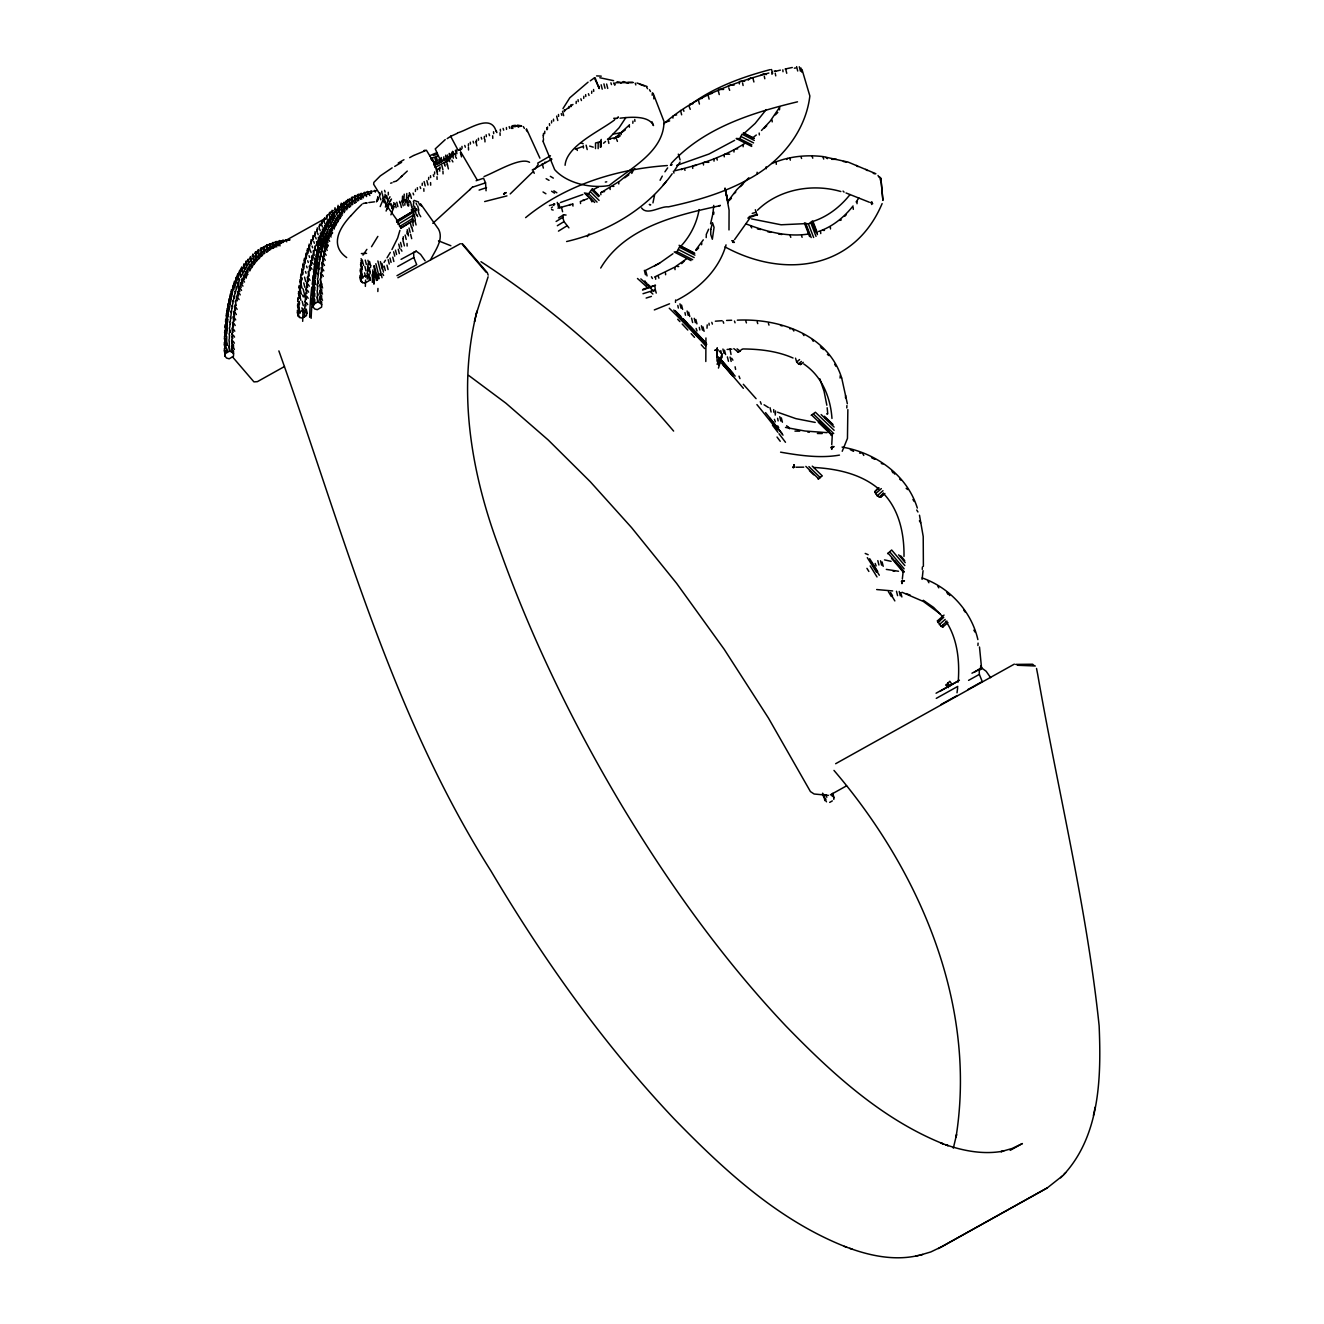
<?xml version="1.0" encoding="UTF-8"?>
<svg xmlns="http://www.w3.org/2000/svg" width="1324" height="1324" viewBox="0 0 1324 1324"><rect width="100%" height="100%" fill="white"/><g stroke="black" fill="none" stroke-linecap="round" stroke-linejoin="round"><path stroke-width="1.5" d="M224.948 347.567L224.948 344.505M226.619 345.68L226.735 336.61M233.471 347.699L233.487 344.67M313.027 300.813L313.126 292.372M314.748 296.559L314.748 293.498M321.616 298.579L321.616 295.55M705.94 337.968L705.808 361.502M229.284 341.923L229.35 351.208L231.965 351.969L233.554 353.872L233.504 356.222L229.184 358.804L226.57 358.059L224.981 356.139L224.964 350.661M317.412 292.803L317.479 302.087L320.094 302.848L321.682 304.752L321.633 307.102L317.313 309.684L314.698 308.939L313.109 307.019L313.093 301.541M595.486 148.602L595.535 142.992L600.368 141.685L601.245 139.434M598.15 148.636L598.183 143.042M600.335 147.295L600.368 141.685M601.179 146.914L601.228 141.304M313.027 297.768L313.192 289.393M717.211 347.947L717.095 357.43L717.26 354.137M717.012 361.204L717.178 349.635M224.981 356.139L225.03 353.789L229.35 351.208M313.109 307.019L313.159 304.669L317.479 302.087M224.931 343.876L225.063 338.514M229.317 338.911L229.4 335.932M232.014 336.743L231.965 351.969M314.798 290.469L314.864 287.49M317.446 289.791L317.76 280.986M321.649 292.554L321.732 289.608M718.436 368.089L721.861 357.017L721.944 353.971L719.064 350.877M832.382 433.494L831.753 444.583M225.163 335.568L225.295 332.672M313.292 286.447L313.424 283.551M321.831 286.696L321.964 283.816M226.834 333.665L227.347 325.092M229.499 333.003L229.631 330.106M232.114 333.813L235.308 304.388M314.98 284.544L315.112 281.648M831.571 447.744L831.538 448.753L832.664 446.502M794.251 466.081L794.301 465.055L793.059 467.604M871.655 204.508L871.887 201.86L871.722 203.118M225.245 335.088L226.156 321.5M224.683 330.487L225.775 334.873M224.286 342.436L225.378 346.822M224.418 336.379L225.51 340.764M224.948 326.912L225.063 324.761M225.593 319.216L226.685 323.586M224.286 348.675L225.378 353.061M226.238 313.838L227.347 318.223M227.016 308.641L228.125 313.027M227.811 305.778L227.927 303.626M228.837 300.945L228.969 298.794M230.128 294.143L231.237 298.529M231.286 291.826L231.419 289.675M232.825 285.405L233.934 289.791M234.249 283.468L234.365 281.317M235.904 279.579L236.036 277.428M233.024 287.805L237.823 273.737M237.79 276.071L239.727 270.228M239.611 272.529L241.746 266.918M243.897 263.824L243.782 265.975L248.068 260.282M246.032 263.062L246.165 260.911M297.337 310.346L298.446 314.731M297.602 303.875L298.694 308.26M297.867 299.721L297.983 297.569M298.512 291.429L299.605 295.815M299.042 287.622L299.158 285.471M299.952 279.662L301.061 284.048M300.747 276.186L300.879 274.035M301.806 270.741L301.938 268.59M302.997 265.479L303.13 263.327M304.321 260.381L304.437 258.23M305.761 255.482L305.894 253.314M307.35 250.749L307.466 248.598M309.055 246.214L309.187 244.063M310.892 241.878L311.024 239.727M312.861 237.708L312.977 235.556M314.947 233.752L315.079 231.601M312.547 287.258L313.639 291.644M312.812 281.367L313.904 285.752M313.192 275.64L314.301 280.026M312.282 295.484L312.414 293.332M313.589 272.248L313.722 270.096M312.414 299.555L313.507 303.941M314.367 264.717L315.476 269.103M315.029 261.672L315.145 259.521M317.164 229.979L317.297 227.827M316.055 254.506L317.164 258.892M317.098 249.673L318.19 254.059M318.141 247.174L318.257 245.023M319.514 226.404L319.647 224.252M319.432 242.722L319.547 240.554M320.838 238.436L320.971 236.284M321.98 223.028L322.113 220.86M322.377 234.365L322.51 232.213M324.032 230.459L324.165 228.307M324.579 219.834L324.694 217.682M325.82 226.768L325.952 224.617M327.293 216.855L327.409 214.703M327.74 223.26L327.856 221.108M329.759 219.966L329.891 217.815M330.123 214.074L330.239 211.923M324.214 230.674L332.026 214.703M334.178 213.942L334.293 211.79M336.544 211.244L336.677 209.093M339.043 208.745L339.176 206.594M360.26 268.954L361.369 273.34M360.658 262.649L361.75 267.034M360.012 275.425L361.121 279.811M369.859 280.307L369.975 278.156M370.108 273.836L370.24 271.685M370.505 267.531L370.621 265.379M377.621 198.815L377.754 196.664M379.839 195.042L379.971 192.89M375.304 276.104L376.413 280.489M376.347 275.922L377.456 280.291M382.388 267.729L383.497 272.115M387.584 201.562L387.717 199.411M388.18 259.67L389.273 264.055M393.096 207.024L393.228 204.872M393.658 251.775L394.751 256.161M400.278 202.522L401.42 207.487M398.739 244.079L399.831 248.465M404.813 205.22L404.929 203.069M403.175 238.833L403.307 236.682M408.355 197.806L408.471 195.654M407.229 229.664L408.322 234.05M408.653 205.981L408.768 203.83M410.374 223.144L411.483 227.529M411.516 205.634L412.625 210.02M412.459 217.368L413.568 221.753M413.005 210.632L413.121 208.48M413.452 212.386L414.561 216.772M415.388 191.45L415.521 189.299M422.174 185.343L422.29 183.192M428.595 179.518L428.711 177.366M434.404 164.11L434.537 161.958M434.537 174.073L434.669 171.905M439.386 161.296L439.502 159.145M439.882 169.091L440.015 166.94M443.739 158.946L443.871 156.795M444.5 164.689L444.632 162.538M447.28 157.175L447.413 155.024M448.058 161.098L448.191 158.946M449.945 156.083L450.077 153.932M450.541 158.334L450.657 156.182M451.401 155.868L451.534 153.716M451.633 156.596L451.765 154.445M460.04 150.158L460.156 148.007M468.365 145.954L468.497 143.803M476.474 142.065L476.59 139.914M484.253 138.573L484.385 136.422M543.37 135.544L543.502 133.376M551.545 122.95L551.661 120.798M556.659 116.115L557.752 120.501M562.568 111.282L563.676 115.668M576.139 103.487L576.254 101.336M583.718 98.406L583.851 96.255M591.663 93.309L591.778 91.157M599.209 88.576L599.342 86.424M632.822 123.264L632.955 121.113M706.188 237.592L706.304 235.424M706.999 328.22L707.215 324.893M713.719 214.24L713.851 212.088M775.252 415.091L775.384 412.939M857.009 203.714L857.125 201.546M823.942 794.516L825.051 798.902M833.789 799.415L833.905 797.263M923.391 566.324L923.209 536.501L919.485 515.202M980.472 669.795L980.604 667.644M224.286 338.117L225.378 342.502M224.534 332.225L225.643 336.61M224.931 326.498L226.04 330.884M224.153 344.174L225.245 348.56M225.461 320.938L226.553 325.323M226.106 315.575L227.215 319.961M224.153 350.413L225.245 354.799M226.735 312.795L226.884 310.379M227.645 307.78L227.794 305.364M228.688 302.948L228.837 300.531M229.846 298.297L229.995 295.881M231.137 293.845L231.286 291.412M232.561 289.559L232.693 287.142M234.1 285.488L234.232 283.055M235.755 281.582L235.904 279.165M237.542 277.891L237.691 275.475M241.481 271.089L241.613 268.656M297.47 305.612L298.562 309.998M297.701 301.723L297.85 299.307M297.205 312.083L298.314 316.469M298.38 293.167L299.472 297.552M299.025 287.192L300.134 291.578M299.82 281.4L300.929 285.785M300.598 278.189L300.747 275.773M301.657 272.744L301.806 270.328M302.848 267.481L302.981 265.048M304.156 262.384L304.305 259.967M305.612 257.485L305.761 255.052M307.185 252.752L307.333 250.335M308.906 248.217L309.055 245.801M307.317 313.507L306.208 309.121M312.679 283.104L313.771 287.49M313.06 277.378L314.169 281.764M312.282 295.053L313.374 299.439M312.414 288.996L313.507 293.382M313.589 271.834L314.682 276.203M314.086 268.871L314.235 266.455M312.282 301.293L313.374 305.678M314.88 263.675L315.013 261.258M315.923 256.244L317.032 260.629M316.817 253.827L316.966 251.411M317.975 249.177L318.124 246.761M319.415 242.292L319.266 244.725L318.058 242.838M320.689 240.438L320.838 238.022M322.228 236.367L322.377 233.934M325.671 228.771L325.82 226.354M360.128 270.692L361.237 275.078M360.525 264.386L361.618 268.772M359.88 277.163L360.989 281.549M370.24 272.099L369.148 267.729M370.637 265.793L369.528 261.424M369.992 278.57L368.883 274.2M377.621 198.401L377.472 200.834L377.456 198.997M385.632 203.78L384.523 199.411M387.717 199.825L386.625 195.439M403.026 240.836L403.175 238.419M408.189 199.808L408.338 197.392M406.948 233.818L407.097 231.402M412.327 219.105L413.287 225.891M413.171 216.557L413.32 214.124M461.513 156.877L460.404 152.492M543.221 137.547L543.37 135.114M543.337 141.056L543.485 138.639M544.661 133.641L544.809 131.208M547.358 129.438L547.507 127.021M559.953 207.934L558.844 203.548M652.186 95.278L652.318 92.862M653.824 98.853L653.973 96.437M647.055 275.938L645.947 271.552M675.488 302.385L675.637 299.969M682.638 309.402L681.529 305.017M689.787 316.552L688.679 312.183M696.954 323.867L695.845 319.481M704.103 331.331L703.011 326.945M725.602 354.567L724.493 350.181M775.384 413.369L775.533 410.937M801.996 72.324L800.888 67.938M782.418 422.24L781.326 417.854M840.095 378.068L840.244 375.652M845.473 397.812L845.622 395.38M846.781 407.957L846.913 405.525M823.809 796.254L824.902 800.639M833.921 797.677L832.813 793.291M880.692 181.007L879.583 176.622M883.207 566.341L882.098 561.955M901.876 596.975L900.767 592.606M922.265 569.403L922.398 566.986M958.195 682.042C959.801 661.239 957.649 639.029 945.932 621.171M977.923 645.516L978.072 643.1M980.604 668.057L980.753 665.641M402.198 202.191L402.562 196.118M403.787 201.165L404.234 194.131M406.352 200.52L406.816 193.486M409.182 196.167L409.414 192.642M713.752 205.402L712.908 213.727M225.394 332.241L225.593 329.444M229.797 327.243L229.995 324.43M313.589 280.705L314.285 272.38M315.278 278.785L315.476 275.971M317.925 278.123L319.233 264.486M553.862 205.485L553.995 203.764M569.006 108.088L569.138 106.35M621.171 134.535L621.304 132.797L625.391 129.818M631.763 173.411L633.352 170.184M701.621 244.758L701.753 243.037M779.488 109.809L779.621 108.072M732.9 242.441L733.248 240.571M901.942 581.997L901.843 583.09L903.018 580.607M313.953 277.56L314.5 272.165M227.579 322.311L227.827 319.58M230.227 321.666L231.849 308.442M315.708 273.191L315.956 270.46M923.043 570.694L922.1 579.366M728.994 229.946L729.077 210.102L725.238 189.051M903.167 571.521L902.339 578.886M793.904 464.856L793.589 467.786L794.152 464.989M717.178 348.212L716.35 350.645M226.437 318.803L227.496 310.991M314.566 269.682L314.897 267.034M228.125 316.883L228.456 314.235M316.254 267.762L318.19 254.953M831.77 449.399L832.151 446.32L831.687 448.819M957.02 692.8L957.666 687.636M226.685 318.637L227.033 316.039M486.073 190.772L485.544 182.844L483.541 178.244L476.143 180.726M228.804 311.637L231.038 299.241M315.244 264.436L318.571 247.423M319.597 261.887L320.838 254.34M747.795 218.112L757.477 214.703M901.975 583.652L902.538 580.392L901.992 583.156M652.947 202.886L654.569 195.075M399.931 230.343L397.647 238.039L391.954 249.541M227.91 308.475L228.357 306.01M232.263 305.927L232.71 303.461M1063.652 1174.769C1100.261 1135.264 1101.27 1076.511 1099.135 1025.786C1086.805 907.486 1058.042 791.504 1037.702 674.462L1036.526 668.471M713.007 213.23L710.558 223.822M316.403 259.405L316.866 256.988M699.105 209.589C696.772 223.442 690.118 236.417 680.503 246.612M475.101 319.067L474.522 321.467L477.004 311.123C456.912 389.852 471.079 473.049 499.165 547.971C531.238 638.052 573.309 724.427 622.346 806.448C669.547 884.763 723.136 959.619 786.026 1026.15C831.638 1073.052 881.585 1119.045 943.102 1143.82L940.586 1142.91L948.166 1145.657L945.634 1144.747C964.153 1151.119 984.278 1154.826 1003.758 1151.019L1000.961 1151.665L1012.132 1148.471L1022.393 1143.555L1010.162 1150.357M1093.425 1115.47L1095.196 1107.129M228.837 303.577L229.333 301.193M233.19 301.028L234.811 294.011M235.788 301.971C240.372 277.709 253.215 250.898 278.719 243.401M318.67 252.52L325.125 230.657L334.558 213.412M321.318 251.908L322.94 244.89M324.43 250.484L320.739 276.17L320.094 302.848M377.704 275.243L377.472 276.302L377.787 275.26M229.251 303.726L229.78 301.392M488.093 276.799L476.425 313.54M229.88 298.843L232.329 289.923M231.584 296.907L233.223 288.036M324.959 248.151C329.378 229.565 338.034 210.384 354.733 199.808M945.899 685.451L949.804 681.281L952.105 684.475M230.343 299.092L230.939 296.857M327.061 248.051L327.657 245.817M953.33 1148.156L956.573 1134.569L956.027 1137.2C977.195 1004.006 919.518 870.315 833.971 770.419M319.183 245.172L321.153 238.684M235.407 291.76L239.644 279.215M323.536 242.64L328.584 228.158L335.088 215.944M751.701 146.418L736.21 138.49L739.669 138.672L742.069 134.204L754.299 140.394M726.032 244.857C719.114 269.633 699.287 288.698 676.912 300.167M717.128 364.398L718.833 358.87L721.861 357.017M718.518 365.043L721.944 353.971M568.923 227.86L563.991 221.605L562.766 217.351L563.561 214.836L566.06 215.034M691.012 260.596L674.23 252.007L677.027 251.659L679.328 247.141L694.951 255.151M234.05 287.97L239.512 274.101L246.43 262.533M884.895 493.488L880.543 497.294L877.2 495.772L874.734 491.75L878.044 488.093M880.543 497.294L883.836 493.637M562.981 108.585L569.817 97.777L588.071 82.154M592.788 201.347L584.381 192.956L588.65 193.701L591.596 189.63L598.597 196.631M323.404 232.61L322.924 236.549M331.083 235.341L331.844 233.388M842.213 451.285L847.459 438.393L847.856 409.629M240.455 277.279L248.002 263.509L258.677 251.709M706.222 234.563L708.638 229.201M625.888 117.522L619.086 127.816L607.683 139.583M246.214 276.898L247.108 275.127M334.343 227.778L335.237 226.007M882.115 203.598C853.997 270.179 783.593 278.801 724.989 246.893M870.497 202.622L872.036 203.085M660.08 180.263L662.298 176.092M600.715 268.027C624.382 227.893 675.025 215.448 718.452 206.031M336.164 224.286L337.107 222.597M430.499 259.934C434.884 250.848 444.086 239.478 438.509 229.135L420.585 203.863M734.555 239.661L750.261 217.583M377.853 236.4L371.531 246.711M779.902 106.896L770.088 121.311L761.482 130.464M390.299 252.404L387.022 257.799M538.223 164.341L534.913 169.273M587.409 236.582L589.081 233.934M680.056 162.074L674.363 170.697M241.564 269.186L242.573 267.58M249.955 270.096L250.964 268.507M338.083 220.976L339.093 219.387M384.043 262.433L385.466 260.232M642.537 290.088L655.512 285.223L643.183 289.128M703.292 239.843L695.795 249.922M766.232 109.594L755.11 123.463L743.674 133.84M856.115 201.943L858.862 197.988M727.737 201.529L736.674 189.795L748.854 177.747M664.929 171.806L667.66 167.867M331.745 216.904L333.913 213.925M251.99 266.968L253.05 265.479M336.13 214.405L346.805 202.589M340.119 217.848L341.178 216.358M672.178 173.742C647.32 208.911 608.146 231.865 566.606 241.531M247.538 261.076L251.014 256.988M254.142 264.022L255.267 262.632M335.667 211.956L336.793 210.549M809.593 236.533L804.396 223.044L808.434 224.004L812.257 221.125L817.454 234.613M850.025 194.578C840.376 206.71 827.666 216.722 812.771 221.472M663.059 185.244L666.386 181.256M853.053 205.965C844.1 217.268 832.432 226.801 818.629 231.468M887.61 553.697L891.648 550.006L904.838 565.547M335.038 212.519L343.727 203.995M350.926 215.63C339.904 227.447 329.097 245.106 346.689 257.568M532.745 171.971L510.187 193.949M350.959 215.68L356.586 209.556A172.898 65.439 -25.6 0 1 361.485 204.757L361.882 204.293M737.418 351.77L738.494 352.167L741.97 349.255M337.951 209.175L339.143 207.868M256.409 261.291L257.584 259.984M671.169 163.481C703.772 127.948 751.916 112.739 797.511 101.816M550.139 160.353L551.578 158.847M624.763 177.813L628.85 174.834M748.209 80.152L750.691 77.719M775.318 114.874L777.8 112.441M764.229 128.246L766.712 125.813M740.381 186.601L742.88 184.152M734.323 193.552L735.763 192.046M728.961 200.735L731.444 198.286M681.678 263.625L684.16 261.176M696.159 250.368L698.658 247.919M844.762 216.259L846.202 214.769M919.932 1255.152L930.789 1251.958L942.026 1246.563L1047.284 1187.893L1062.659 1175.745M618.192 117.157L617.265 118.084L618.258 117.174M1060.623 1177.797L1065.671 1172.716M629.463 124.919L614.104 138.871M432.832 223.342L470.136 189.349M811.165 415.339L815.418 412.244L834.137 430.3M469.739 189.746L472.552 186.949M818.033 479.007L822.287 475.895L812.241 466.131M252.222 255.714L253.463 254.489M258.792 258.726L260.017 257.535M340.351 206.594L349.635 199.096M407.279 171.077L401.288 176.638M634.841 168.578L619.798 181.074L601.477 192.328M515.003 126.624L517.651 125.151L520.845 125.73M620.791 83.048L623.438 81.575L628.221 83.329M615.395 137.729L620.162 135.76M551.38 207.934L552.422 206.991M569.303 205.369L570.346 204.409M665.459 122.271L669.663 120.898M728.217 86.093L730.865 84.62L734.059 85.183M760.555 75.435L763.203 73.962L766.397 74.541M681.281 169.687L682.323 168.727M786.638 159.459L787.681 158.499M832.333 800.904L829.685 802.394M663.804 123.794C693.313 97.546 731.295 83.379 768.863 73.019M671.45 165.103L670.623 165.268L671.98 164.623M943.102 624.829L942.787 627.079L941.165 626.368L937.409 620.906L944.029 615.097M937.839 622.561L943.731 617.332M939.279 624.647L945.171 619.433M941.165 626.368L947.074 621.155M942.787 627.079L947.951 622.561M874.734 491.75L879.086 487.927M875.528 493.72L881.337 488.622M877.2 495.772L883.009 490.691M879.103 497.145L883.472 493.322M757.477 210.235C778.826 189.249 812.39 183.209 840.839 191.517M603.545 143.224L605.531 141.502M254.738 253.331L258.71 250.12M261.275 256.376L262.549 255.267M349.404 207.256L350.695 206.147M801.483 364.249L798.521 363.868L796.684 361.998L799.564 359.565M798.521 363.868L801.417 361.435M800.358 364.729L803.254 362.296M525.611 217.632C565.315 185.029 616.554 169.009 667.313 165.55M937.409 620.906L939.759 621.022M672.94 253.728L659.6 263.145L644.904 270.692M732.817 241.713L734.373 242.259M844.067 192.112L843.057 191.086M752.098 138.275L756.318 135.015M260 250.633L264.138 247.737M348.129 201.513L352.267 198.617M686.196 259.107L674.644 267.2L654.553 277.03M564.256 110.786L572.978 104.447M689.026 105.688C712.957 87.732 741.49 77.173 770.204 69.626M445.228 139.616L435.248 148.884L439.965 159.194M505.04 193.089L504.03 193.767L505.404 193.072M260.1 249.144L262.93 247.34M266.571 252.239L267.961 251.328M354.7 203.135L356.09 202.224M392.136 167.867L380.286 175.91L373.865 182.381L373.649 184.251L379.789 194.181M734.638 140.344L708.952 154.047L676.696 165.417M614.518 119.954C599.044 131.639 566.606 145.872 565.083 165.285M506.943 195.886L484.65 201.562M558.579 217.93L563.561 214.836M556.113 221.472L562.766 217.351M557.338 225.725L563.991 221.605M558.447 231.121L566.755 225.974M1015.707 664.4L1032.588 664.234L1033.763 665.194M537.643 163.183L550.47 155.769M410.97 222.068L401.205 228.042L396.571 220.959L416.613 209.076M398.723 220.032L413.353 211.079M396.935 222.267L416.448 210.317L416.084 209.026M398.044 224.401L414.296 214.455M399.467 226.603L412.476 218.625M400.692 227.993L412.062 221.025M744.651 143.522C723.434 157.043 699.221 164.937 674.909 170.73M394.701 166.427L401.602 162.372M532.248 169.969L551.794 159.261M654.784 265.876L659.6 263.145M351.059 198.219L352.532 197.408M265.561 246.86L267.018 246.032M353.69 197.739L364.431 193.056M268.855 249.872L325.207 218.477M401.056 259.355L416.216 251.163L420.602 254.39L425.103 260.811M397.663 266.521L413.816 257.518L413.618 252.354L416.216 251.163M396.968 275.69L416.712 264.684L413.816 257.518M397.895 277.726L460.371 243.699M284.461 366.533L257.402 381.643L253.943 381.891L232.511 356.884M936.068 693.23L959.404 680.222M971.965 673.204L981.746 668.008L986.132 671.251L990.633 677.673M940.454 691.029L958.411 681.016M974.563 672.013L981.746 668.008M936.267 698.377L957.798 686.378M968.572 680.37L979.346 674.379L979.148 669.216M940.95 704.55L957.12 695.547M967.894 689.539L982.243 681.529L979.346 674.379M835.643 763.716L1014.35 664.118M830.33 794.88L846.582 785.827M938.385 1248.565L1047.284 1187.893M437.582 171.69L434.255 164.739L454.347 153.75L455.108 154.362M434.272 165.566L452.676 155.487M436.705 164.441L441.736 161.694M445.079 159.856L451.765 156.199M435.05 167.519L448.439 160.204M436.308 169.869L439.667 168.032M413.783 155.438L426.427 150.241L434.735 164.093M593.45 189.547L598.514 186.866M264.386 246.529L267.382 245.023M370.141 193.403L356.156 198.931L357.463 201.033M484.071 176.572C497.543 171.077 520.514 157.026 529.55 162.306M354.005 196.631L355.527 195.902M670.424 165.202L671.483 164.706M268.507 245.271L273.108 243.268M503.6 193.933L506.182 192.576L503.699 193.734M457.525 132.913C468.547 129.967 491.171 112.805 496.202 131.639M669.547 303.792L654.321 309.932M831.224 447.727L834.103 446.552L831.058 447.231M771.909 163.531C787.929 156.497 805.886 154.544 823.197 156.596M582.825 194.512L560.449 202.522M357.05 195.24L361.816 193.519M268.921 244.361L270.493 243.732M901.545 581.832L904.457 580.822L901.412 581.302M580.491 201.447L587.724 198.666M794.466 466.495L792.944 467.058L794.632 466.991M717.774 349.602L714.943 350.363M720.289 205.419L719.048 205.865L720.256 205.534M575.328 149.182L583.421 146.302M839.466 455.108C820.201 458.468 799.779 455.506 780.581 452.163M472.585 187.164L485.544 182.844M479.106 190.093L486.52 187.627M627.775 82.402L632.574 82.452M512.107 125.763L515.284 125.317L518.495 126.972M518.561 126.591L521.722 126.144M739.901 81.244L744.7 81.294M718.833 89.387L723.632 89.436M689.821 104.133L692.982 103.702M616.438 136.769L619.599 136.339M601.41 192.013L604.572 191.566M724.807 154.13L729.607 154.18M693.279 165.715L696.441 165.285M704.037 162.273L708.837 162.322M831.604 159.31L836.404 159.343M839.697 220.446L841.303 219.916M794.946 431.111L799.746 431.144M817.404 433.494L822.221 433.544M272.082 243.153L275.326 242.16M274.697 242.689L276.302 242.176M643.001 293.713L655.33 289.824L654.867 286.183M646.145 298.065L651.425 296.394M458.584 150.208L461.563 149.298M1017.345 665.26L1035.318 665.989M573.077 203.962L557.934 208.166M425.037 150.224L423.928 150.555M752.214 213.396L756.054 212.287L757.378 215.365M749.152 216.64L756.832 214.438M390.613 183.192L392.07 182.811M549.41 205.551L554.872 204.111M366.069 192.592L371.134 191.484M277.941 241.696L283.005 240.604M280.357 242.937L282.012 242.524M774.937 71.446L780.382 70.122M849.76 1248.333C871.573 1256.195 895.603 1260.878 918.558 1255.45M607.501 139.318L618.97 136.786M915.745 1256.095L922.745 1254.49M613.724 118.316L617.067 118.382M785.132 69.03L792.282 67.491M365.126 192.625L366.814 192.261M276.981 241.746L278.669 241.382M365.705 203.234L367.195 202.92M512.272 126.773L521.358 125.697M613.062 134.138L620.41 132.797M605.333 182.067L606.74 181.802M794.35 68.186L795.724 67.954M368.8 202.572L374.493 201.827M803.949 223.706L781.11 224.782L751.486 218.89M620.029 118.184C631.846 116.81 649.008 115.685 653.493 125.565L652.02 121.808M372.855 191.219L376.397 190.838M284.726 240.339L290.072 239.843M807.822 234.116C786.754 237.261 765.62 231.419 746.091 223.922M615.974 82.733L633.385 82.485M717.956 350.033L714.894 350.248M715.357 321.202L722.077 320.689M727.091 349.437L731.874 349.172M726.545 320.441L731.642 320.259M287.474 240.289L289.294 240.223M595.039 77.702L599.143 88.294L594.393 77.884M796.088 467.223L803.718 467.157M737.336 320.16C778.826 318.257 828.063 334.376 841.634 377.87M742.896 348.957C759.943 349.089 777.32 351.092 793.043 358.01M827.053 432.65L805.009 431.028L785.496 427.42M774.159 71.066L775.715 71.165M599.822 77.735L613.591 80.665M617.083 81.774L620.277 82.353M639.509 84.19L644.292 85.944M710.293 93.425L711.849 93.508M700.611 98.373L702.167 98.456M675.091 114.874L676.647 114.956M736.127 148.785L737.683 148.867M843.355 161.511L846.549 162.074M544.545 162.356L546.1 162.455M612.3 186.303L613.873 186.386M582.692 200.305L584.248 200.404M822.883 230.343L824.455 230.426M757.46 228.936L760.655 229.515M767.821 231.783L771.015 232.362M778.578 233.951L781.772 234.513M677.176 266.438L678.732 266.538M789.65 328.683L791.206 328.766M807.772 432.071L809.345 432.154M859.574 453.089L861.146 453.189M893.071 571.107L894.627 571.19M892.641 590.934L876.67 589.544M813.681 467.455C836.636 468.713 860.716 473.711 878.689 488.937M831.671 794.748L832.813 794.847M824.918 799.1L826.044 799.183M614.684 118.597L615.693 118.697M828.361 795.36L814.128 794.003L810.437 791.587L768.466 718.088L724.228 649.339L676.63 583.371L631.565 527.597L590.272 481.704L548.252 440.015L505.867 403.158L468.663 375.42M826.639 413.866L827.483 413.949M396.571 220.959L398.309 222.415M886.302 569.386L898.5 571.256M815.22 422.422L795.923 418.649L777.436 412.145M823.363 156.629L848.138 162.091L875.876 173.742M649.422 204.575L650.696 204.79L649.472 204.459M842.081 447.082C875.429 452.659 907.039 474.836 917.317 508.052M891.102 561.343L884.515 559.887M636.993 82.998L647.006 86.474M414.131 200.404L418.583 202.026M593.251 147.146L589.66 146.087M873.261 173.345L874.899 173.825M608.825 138.689L610.463 139.169M551.529 209.573L553.167 210.069M780.498 325.423L782.136 325.903M850.356 449.697L853.583 451.352M871.556 457.69L874.783 459.345M881.321 463.499L882.959 463.996M846.036 192.973L869.289 202.208M902.041 592.275L923.391 601.477L939.99 613.757M438.492 240.836L450.855 245.734M278.868 350.91C341.956 527.217 389.62 711.054 490.923 870.911C543.436 959.42 603.396 1044.007 674.181 1118.912C724.195 1170.267 778.992 1220.894 846.797 1247.258M844.282 1246.347L852.308 1249.244M906.046 593.582L910.233 595.138M922.183 577.943C949.589 587.542 971.369 611.192 977.873 639.591M865.217 553.449L868.163 554.706M581.021 142.827L583.189 143.77M870.878 202.34L872.731 203.697M743.575 133.029L754.051 138.325M743.327 133.012L753.819 138.308M741.341 136.703L753.571 142.893M739.669 138.672L751.9 144.862M679.096 245.288L694.736 253.298M681.413 246.496L693.577 252.718M678.533 249.574L694.157 257.584M677.027 251.659L692.667 259.67M480.993 261.705C552.886 308.575 618.143 365.49 673.618 431.078M764.08 404.763L768.383 407.478M923.291 600.269L933.586 607.418L942.274 616.206M462.688 244.013L487.282 272.612L488.175 275.127M461.728 243.682L486.057 272.165M865.764 169.389L867.352 170.564M856.33 165.45L857.919 166.625M825.828 157.473L827.417 158.648M827.417 354.418L829.006 355.593M899.675 479.172L901.263 480.347M906.162 488.374L907.751 489.549M803.734 363.951C822.088 376.314 830.496 397.349 831.968 418.434M737.104 348.841L740.232 351.208M733.81 348.626L738.494 352.167M732.089 240.736L733.976 242.54M756.087 398.673L743.31 384.291M824.422 416.233L833.061 424.574M825.1 417.672L832.299 424.607M821.145 414.561L834.103 427.056M813.548 414.114L833.69 433.544M818.762 421.181L828.824 430.896M811.91 415.289L832.068 434.735M818.348 422.29L831.307 434.785M808.914 466.594L820.417 477.749M805.853 466.396L818.778 478.94M809.411 470.632L813.73 474.819M592.407 188.869L599.408 195.869M591.944 189.15L597.554 194.76M590.686 192.013L599.093 200.404M588.65 193.701L597.041 202.109M586.234 194.065L594.642 202.456M732.189 240.654L733.066 241.531M883.207 493.207C899.294 509.889 904.309 533.953 903.994 556.444M900.75 555.881L904.706 560.548M898.665 554.839L905.252 562.617M889.629 551.727L904.126 568.823M894.991 560.962L904.209 571.836M888.09 553.151L903.911 571.786M891.565 558.364L903.431 572.349M947.653 682.836L949.953 686.031M946.164 684.442L948.464 687.619M386.211 204.939L396.77 219.701M834.683 364.315L835.924 366.285M822.055 347.649L823.296 349.602M912.931 499.496L914.172 501.465M893.485 472.138L894.726 474.108M916.721 510.005L917.962 511.974M919.402 520.812L920.66 522.781M963.773 609.983L965.014 611.936M973.852 630.174L975.109 632.144M948.481 593.632L949.722 595.585M788.326 426.841L789.584 428.794M731.659 358.208L732.9 360.161M526.058 129.62L527.3 131.572M460.636 153.22L461.894 155.173M436.473 159.112L437.714 161.081M432.501 159.856L433.759 161.809M420.403 204.409L421.644 206.362M411.251 209.788L412.492 211.757M368.635 193.585L369.876 195.538M365.374 194.645L366.616 196.597M362.213 195.919L363.455 197.872M359.168 197.392L360.409 199.345M353.376 200.967L354.633 202.92M350.661 203.052L351.903 205.021M348.047 205.352L349.304 207.322M345.547 207.868L346.805 209.821M343.164 210.566L344.422 212.535M340.897 213.478L342.155 215.431M338.762 216.573L340.003 218.543M336.726 219.883L337.984 221.853M360.906 260.663L362.147 262.632M334.823 223.392L336.064 225.345M333.036 227.083L334.293 229.052M331.381 230.972L332.622 232.941M329.841 235.06L331.083 237.029M328.418 239.33L329.676 241.299M327.127 243.798L328.385 245.751M319.895 238.486L321.136 240.455M325.969 248.449L327.227 250.402M324.943 253.281L326.184 255.234M324.032 258.296L325.274 260.249M323.238 263.493L324.496 265.445M322.593 268.855L323.834 270.824M313.308 257.005L314.566 258.958M322.08 274.416L323.321 276.368M312.001 262.086L313.242 264.055M310.809 267.365L312.05 269.318M321.418 286.034L322.659 287.987M321.285 292.091L322.526 294.06M308.823 278.437L310.081 280.39M321.285 298.33L322.526 300.283M308.045 284.23L309.286 286.199M307.383 290.204L308.624 292.174M277.246 243.765L278.487 245.718M274.085 245.023L275.326 246.992M306.854 296.344L308.111 298.314M271.039 246.512L272.281 248.465M306.473 302.65L307.714 304.619M268.093 248.184L269.335 250.153M265.247 250.087L266.505 252.04M262.533 252.172L263.774 254.142M259.918 254.473L261.159 256.442M257.419 256.972L258.66 258.941M255.035 259.686L256.293 261.639M252.768 262.582L254.026 264.552M250.633 265.694L251.874 267.663M248.598 269.004L249.855 270.957M246.694 272.512L247.936 274.465M244.907 276.203L246.165 278.172M243.252 280.092L244.493 282.062M241.713 284.18L242.954 286.133M240.289 288.45L241.547 290.419M238.999 292.918L240.256 294.871M237.84 297.569L239.081 299.522M235.887 307.416L237.145 309.369M235.109 312.613L236.367 314.566M234.464 317.975L235.705 319.945M233.934 323.536L235.192 325.489M233.554 329.262L234.795 331.215M233.289 335.154L234.53 337.107M233.156 341.211L234.398 343.181M233.156 347.451L234.398 349.404M641.544 207.951C647.304 215.944 660.511 205.882 668.372 206.875C696.589 200.834 724.724 192.692 749.98 178.409C780.68 161.594 805.637 131.44 809.858 95.973L802.013 69.493M460.686 151.797L476.954 179.567M878.011 175.463L879.004 177.234M799.299 66.779L800.408 71.165M891.896 470.963L892.889 472.751M820.466 346.474L821.459 348.262M750.725 226.156L751.734 227.927M812.257 339.556L813.25 341.327M802.94 333.83L803.933 335.617M946.892 592.457L947.901 594.244M937.773 586.052L938.766 587.839M792.844 329.262L793.837 331.033M862.785 453.669L863.778 455.456M927.909 580.955L928.902 582.742M649.488 89.734L650.498 91.505M646.542 86.937L647.552 88.725M613.591 82.982L614.584 84.753M899.178 591.431L900.287 595.817M880.51 560.78L881.619 565.166M606.624 84.024L607.733 88.41M786.737 425.666L787.747 427.453M779.737 416.679L780.846 421.065M777.684 425.848L778.694 427.635M730.07 357.033L731.162 361.419M722.921 349.023L724.013 353.392M701.422 325.787L702.531 330.156M694.256 318.323L695.365 322.708M687.09 311.008L688.199 315.393M679.94 303.841L681.049 308.227M651.441 276.749L652.451 278.537M576.354 148.685L577.363 150.473M644.358 270.377L645.467 274.763M523.361 126.624L524.37 128.411M557.255 202.373L558.364 206.759M511.875 126.74L512.885 128.527M475.779 141.403L476.888 145.789M825.497 800.027L826.49 801.814M455.473 156.546L456.482 158.334M451.914 160.138L452.907 161.925M447.297 164.54L448.406 168.926M434.884 157.953L435.993 162.339M430.912 158.681L431.922 160.469M418.814 203.234L419.807 205.021M419.741 214.968L420.751 216.739M407.593 200.702L408.603 202.489M410.589 234.282L411.698 238.668M385.036 194.264L386.145 198.65M382.95 198.236L384.043 202.622M370.422 191.566L371.415 193.337M400.94 249.375L401.933 251.163M367.046 192.41L368.055 194.198M363.786 193.47L364.795 195.257M360.625 194.744L361.733 199.13M357.579 196.217L358.672 200.603M354.633 197.905L355.726 202.291M351.803 199.792L352.896 204.177M349.073 201.893L350.181 206.263M346.458 204.194L347.567 208.563M382.586 273.704L383.596 275.491M343.959 206.693L345.067 211.079M341.575 209.391L342.684 213.776M367.94 260.249L369.048 264.635M374.775 275.028L375.784 276.799M339.325 212.303L340.417 216.689M367.559 266.554L368.651 270.94M337.173 215.415L338.265 219.784M367.294 273.025L368.403 277.411M335.137 218.708L336.246 223.094M331.993 215.282L332.986 217.07M333.234 222.217L334.343 226.603M329.395 218.477L330.404 220.247M331.447 225.907L332.556 230.293M361.568 280.936L362.561 282.707M326.929 221.853L327.938 223.624M329.792 229.813L330.884 234.183M324.579 225.428L325.588 227.215M328.253 233.885L329.345 238.27M322.361 229.201L323.47 233.587M326.829 238.155L327.938 242.54M320.276 233.156L321.269 234.944M325.555 242.623L326.647 247.009M324.38 247.274L325.489 251.659M318.306 237.327L319.398 241.696M323.354 252.106L324.446 256.492M316.469 241.663L317.561 246.049M322.444 257.121L323.536 261.507M314.764 246.198L315.857 250.584M321.666 262.317L322.758 266.703M313.176 250.931L314.285 255.3M321.004 267.696L322.113 272.082M311.736 255.83L312.828 260.216M320.491 273.24L321.583 277.626M310.412 260.927L311.504 265.297M320.094 278.967L321.186 283.353M319.829 284.859L320.938 289.244M309.22 266.19L310.329 270.576M319.696 290.932L320.805 295.302M308.161 271.635L309.27 276.021M319.696 297.155L320.805 301.541M307.251 277.262L308.343 281.648M285.752 240.041L286.745 241.829M306.456 283.071L307.549 287.44M282.277 240.687L283.286 242.458M305.794 289.029L306.903 293.415M278.917 241.531L280.026 245.916M275.657 242.59L276.749 246.976M305.265 295.169L306.374 299.555M272.496 243.864L273.605 248.25M304.884 301.475L305.993 305.861M269.451 245.337L270.543 249.723M304.636 307.946L305.728 312.332M266.505 247.025L267.597 251.411M263.658 248.912L264.767 253.298M298.893 315.857L299.903 317.644M260.944 250.997L262.036 255.383M258.329 253.298L259.438 257.683M255.83 255.813L256.939 260.199M253.447 258.511L254.556 262.897M251.179 261.424L252.288 265.81M249.044 264.519L250.137 268.904M247.009 267.829L248.118 272.214M245.106 271.337L246.214 275.723M243.318 275.028L244.427 279.414M241.663 278.917L242.755 283.303M240.124 283.005L241.216 287.391M238.701 287.275L239.81 291.661M237.41 291.743L238.519 296.129M236.251 296.394L237.36 300.78M235.225 301.227L236.317 305.612M234.315 306.241L235.407 310.627M233.52 311.438L234.629 315.824M232.875 316.817L233.984 321.186M232.362 322.361L233.454 326.747M231.965 328.087L233.057 332.473M231.7 333.979L232.809 338.365M231.568 340.036L232.676 344.422M231.568 346.276L232.676 350.661M771.511 69.477L772.686 73.416M384.39 201.132L385.632 203.366M361.055 258.66L362.28 260.894M450.657 136.289L458.021 150.125M796.684 361.998L795.525 358.192M822.651 793.175L824.405 796.518M822.27 794.069L824.024 797.429M526.489 128.842L539.894 158.152M542.972 141.205L554.657 169.621C566.97 183.506 591.381 188.753 609.206 185.492C630.141 168.396 664.085 151.78 663.986 121.411L653.113 93.259M819.804 378.763L824.074 391.341L826.838 405.21M812.919 221.323L817.371 232.892M812.075 222.233L815.799 231.865M810.834 222.879L816.031 236.367M808.434 224.004L813.631 237.493M805.985 224.07L811.182 237.559M805.058 223.26L809.51 234.811M728.73 87.847L729.673 90.33M719.246 94.567L718.154 90.181M709.101 99.135L708.009 94.765M875.181 563.445L876.14 565.927M699.42 104.083L698.327 99.697M689.291 106.847L690.234 109.329M681.645 114.824L680.553 110.438M774.408 419.344L775.351 421.826M760.307 401.702L761.267 404.184M739.007 376.132L739.967 378.614M696.093 328.435L697.036 330.917M602.238 89.171L601.146 84.786M616.454 138.904L617.414 141.387M825.895 794.781L826.838 797.263M590.934 199.378L591.894 201.86M543.353 168.082L542.261 163.696M533.291 170.846L534.234 173.328M447.529 165.285L446.42 160.899M442.911 169.687L441.819 165.301M437.565 174.652L436.473 170.266M425.203 185.939L424.094 181.554M411.383 198.401L410.274 194.016M414.429 208.381L413.32 203.995M416.365 215.133L415.256 210.748M411.681 206.577L410.572 202.191M415.372 220.115L414.263 215.729M407.842 205.816L406.733 201.43M403.208 205.849L402.082 200.884M410.126 232.412L409.017 228.026M397.879 206.627L396.77 202.241M396.124 207.62L395.032 203.234M406.203 239.429L405.111 235.043M392.003 207.967L390.911 203.582M401.635 246.827L400.543 242.441M396.555 254.522L395.446 250.137M391.077 262.417L389.984 258.031M385.301 270.477L384.192 266.091M379.243 278.652L378.151 274.267M378.217 278.851L377.108 274.465M369.446 277.676L370.406 280.158M363.554 265.396L362.462 261.01M362.908 278.172L361.816 273.787M317.28 267.465L316.171 263.079M310.379 251.345L309.27 246.959M315.708 284.114L314.615 279.728M302.071 288.202L300.962 283.816M301.409 294.176L300.316 289.791M300.896 300.316L299.787 295.931M300.25 313.093L299.141 308.707M227.182 345.183L226.09 340.798M227.182 351.423L226.09 347.037M796.601 66.614L797.71 70.999M823.131 157.324L823.71 159.079M785.629 68.898L786.737 73.283M812.191 156.447L812.771 158.201M800.987 156.745L801.583 158.499M789.783 158.4L790.362 160.154M752.793 77.603L753.902 81.989M801.533 235.54L802.112 237.31M790.196 235.606L790.776 237.36M896.48 591.265L897.589 595.651M877.812 560.631L878.921 565.017M830.744 433.759L831.323 435.513M716.681 158.317L717.26 160.072M768.4 323.37L768.996 325.125M757.163 321.881L757.758 323.635M683.333 109.528L683.912 111.282M745.826 321.153L746.422 322.907M770.005 407.66L771.098 412.029M684.425 168.628L685.005 170.382M734.472 321.053L735.052 322.808M673.386 171.326L673.966 173.08M723.119 321.467L723.698 323.222M727.373 356.884L728.465 361.27M635.239 83.18L635.818 84.935M711.799 322.344L712.378 324.099M691.558 318.157L692.651 322.543M610.894 82.816L611.473 84.587M603.926 83.875L605.018 88.261M658.326 276.418L658.905 278.172M588.435 93.706L589.014 95.46M580.855 98.787L581.435 100.541M586.118 145.177L587.211 149.562M561.244 113.566L561.823 115.32M572.448 204.31L573.027 206.064M561.492 207.338L562.601 211.724M509.177 126.591L509.757 128.345M503.103 128.378L503.683 130.149M496.318 130.828L496.897 132.599M488.97 133.856L489.549 135.611M481.175 137.365L481.771 139.119M473.082 141.254L473.661 143.009M464.741 145.458L465.336 147.212M456.234 149.943L456.813 151.697M456.35 151.896L456.929 153.65M455.39 150.423L455.969 152.177M455.241 153.617L455.82 155.388M452.775 156.381L453.354 158.152M449.217 159.989L449.796 161.743M444.599 164.391L445.178 166.145M439.121 159.41L439.7 161.164M436.258 157.258L436.837 159.012M439.254 169.356L439.833 171.11M432.187 157.788L432.766 159.542M433.643 162.571L434.222 164.341M433.296 174.801L433.891 176.555M426.874 180.627L427.983 185.012M420.105 186.75L420.684 188.505M417.705 205.915L418.814 210.301M413.055 193.105L413.651 194.86M416.117 203.085L416.696 204.839M418.036 209.837L419.145 214.223M413.369 201.281L413.949 203.035M417.043 214.802L417.639 216.573M409.53 200.52L410.109 202.274M414.958 220.595L416.067 224.981M405.806 199.643L406.385 201.413M404.863 199.974L405.475 202.307M411.814 227.116L412.906 231.501M399.567 201.314L400.146 203.085M407.891 234.116L408.471 235.871M393.691 202.671L394.271 204.426M391.11 204.409L392.202 208.795M403.323 241.531L404.416 245.9M384.556 190.342L385.135 192.096M387.402 204.492L387.982 206.246M382.338 194.115L383.43 198.501M398.243 249.21L399.335 253.596M380.236 198.07L380.832 199.841M374.742 190.342L375.337 192.096M371.183 190.772L371.763 192.526M392.765 257.121L393.857 261.507M367.708 191.401L368.304 193.172M364.348 192.261L364.928 194.016M386.972 265.181L388.081 269.566M361.088 193.321L361.667 195.075M357.927 194.578L358.506 196.349M380.931 273.356L382.04 277.742M354.882 196.068L355.461 197.822M379.889 273.555L380.485 275.309M351.936 197.739L352.515 199.51M349.089 199.643L349.685 201.397M372.077 274.862L373.186 279.248M346.375 201.728L346.954 203.482M365.242 260.083L366.351 264.469M344.041 202.208L344.621 203.979M364.861 266.389L365.954 270.775M343.76 204.028L344.339 205.783M364.597 272.86L365.705 277.246M340.864 204.393L341.443 206.147M341.261 206.527L341.84 208.298M338.878 209.242L339.474 210.996M337.786 206.776L338.365 208.53M336.61 212.138L337.206 213.909M334.84 209.358L335.419 211.112M334.476 215.249L335.055 217.004M331.993 212.138L332.589 213.909M332.44 218.559L333.019 220.314M329.279 215.133L329.875 216.888M330.537 222.051L331.116 223.822M326.697 218.311L327.276 220.065M328.749 225.759L329.328 227.513M327.094 229.648L327.673 231.402M324.231 221.687L324.81 223.458M325.555 233.736L326.647 238.121M321.881 225.262L322.46 227.033M324.132 238.006L324.728 239.76M319.663 229.035L320.243 230.806M322.841 242.474L323.95 246.86M317.578 233.007L318.157 234.762M321.682 247.125L322.791 251.494M315.608 237.162L316.188 238.916M320.64 251.957L321.749 256.326M319.746 256.972L320.325 258.726M313.771 241.514L314.351 243.268M318.952 262.169L319.547 263.923M312.05 246.049L312.646 247.803M318.306 267.531L318.885 269.285M310.478 250.766L311.057 252.52M317.777 273.092L318.372 274.846M317.396 278.801L318.488 283.187M309.022 255.681L309.617 257.435M317.131 284.71L317.71 286.464M307.714 260.762L308.293 262.516M316.999 290.767L318.108 295.153M316.999 297.006L318.108 301.375M306.523 266.041L307.102 267.796M305.463 271.486L306.043 273.24M304.537 277.113L305.645 281.499M303.759 282.906L304.851 287.291M303.097 288.88L304.189 293.266M302.567 295.02L303.163 296.775M283.055 239.892L283.634 241.647M302.186 301.326L303.279 305.712M279.579 240.521L280.175 242.275M301.922 307.797L303.031 312.183M276.22 241.382L276.799 243.136M272.959 242.441L273.538 244.195M269.798 243.699L270.377 245.453M266.736 245.172L267.332 246.943M263.807 246.86L264.386 248.614M260.96 248.747L261.556 250.517M258.246 250.848L258.825 252.603M255.631 253.149L256.211 254.903M253.132 255.648L253.712 257.402M250.749 258.362L251.328 260.116M248.482 261.258L249.078 263.013M246.347 264.37L246.926 266.124M244.311 267.68L244.89 269.434M242.408 271.172L242.987 272.943M240.62 274.879L241.2 276.633M238.965 278.768L239.545 280.522M237.426 282.856L238.519 287.242M236.003 287.126L236.582 288.88M234.712 291.594L235.291 293.349M233.554 296.228L234.133 297.999M232.511 301.061L233.107 302.832M231.601 306.076L232.197 307.847M230.823 311.272L231.419 313.043M230.177 316.651L230.757 318.405M229.648 322.195L230.244 323.966M229.267 327.922L230.359 332.307M229.002 333.83L229.582 335.584M228.87 339.887L229.449 341.642M228.87 346.11L229.962 350.496M841.733 378.118L847.343 403.688M678.318 154.13L680.089 159.873M655.33 289.824L656.241 293.084M400.858 226.752L401.205 228.042M755.342 209.738L756.054 212.287M381.908 263.426L382.884 267.316M380.385 261.573L382.355 269.335M377.87 260.944L380.832 272.578M375.834 263.708L378.796 275.342M374.262 265.694L376.728 275.392M373.732 266.124L375.702 273.886M725.32 189.514L727.836 201.265L725.006 188.025M725.122 188.67L728.084 202.671M775.235 73.25L775.748 75.865M764.279 76.13L764.792 78.761M742.582 82.882L743.095 85.514M777.618 418.285L778.131 420.916M735.101 366.781L735.614 369.413M720.802 350.612L721.315 353.243M699.304 327.376L699.817 330.007M684.971 312.613L685.501 315.228M677.822 305.447L678.335 308.062M608.345 140.774L608.858 143.389M731.014 354.501L730.004 348.891M979.495 647.006L981.647 668.984M880.841 178.028L882.909 200.421L880.907 178.558M853.153 207.454L853.301 209.341M830.347 227.033L830.496 228.936M820.599 231.667L820.748 233.57M782.848 69.824L782.997 71.711M771.859 72.406L772.008 74.309M776.145 162.422L776.311 164.325M772.058 120.004L772.206 121.891M766.116 166.841L766.282 168.744M759.182 133.029L759.347 134.916M757.113 172.252L757.262 174.156M739.222 82.055L739.371 83.942M743.012 144.846L743.161 146.749M733.844 150.109L733.993 152.012M724.112 154.941L724.278 156.844M713.901 159.228L714.05 161.131M703.358 163.084L703.507 164.987M709.019 323.255L709.168 325.158M692.584 166.526L692.75 168.413M672.791 116.214L672.956 118.101M674.892 267.779L675.041 269.666M665.476 272.843L665.624 274.747M655.546 277.328L655.694 279.232M634.759 119.474L634.908 121.378M645.169 281.201L645.318 283.104M629.264 125.3L629.413 127.203M614.799 83.098L614.948 85.001M618.639 182.05L618.788 183.953M610.016 187.627L610.165 189.531M593.582 89.502L593.731 91.406M600.732 192.808L600.881 194.711M585.655 94.616L585.804 96.52M583.321 146.087L583.487 147.99M578.058 99.697L578.224 101.6M580.409 201.645L580.557 203.548M570.925 104.712L571.091 106.615M564.372 109.644L564.521 111.547M558.463 114.476L558.612 116.38M553.465 119.16L553.631 121.047M549.443 123.645L549.592 125.532M546.746 127.832L546.895 129.735M511.428 126.574L511.577 128.461M506.397 127.501L506.546 129.404M500.323 129.305L500.472 131.192M493.538 131.755L493.687 133.658M486.189 134.767L486.338 136.67M478.394 138.275L478.543 140.179M470.301 142.165L470.45 144.068M461.96 146.368L462.126 148.271M453.338 152.078L453.718 154.709M452.609 151.333L452.758 153.236M452.46 154.544L452.609 156.447M451.881 152.293L452.03 154.18M449.994 157.308L450.143 159.211M449.217 153.385L449.366 155.289M445.675 155.14L445.824 157.043M441.306 157.506L441.455 159.41M440.495 158.483L440.644 160.37M436.341 160.32L436.49 162.223M430.515 175.728L430.664 177.615M417.325 187.66L417.474 189.564M414.925 206.842L415.074 208.729M403.009 200.569L403.175 202.473M388.329 205.319L388.478 207.223M381.775 191.252L381.924 193.155M379.558 195.025L379.707 196.928M358.308 194.231L358.456 196.134M362.064 267.316L362.23 269.219M355.146 195.505L355.295 197.408M352.085 196.978L352.25 198.881M347.98 199.394L348.129 201.281M346.309 200.553L346.458 202.456M343.595 202.655L343.743 204.541M341.261 203.135L341.41 205.038M340.98 204.939L341.129 206.842M338.481 207.454L338.63 209.341M338.067 205.303L338.232 207.206M336.097 210.152L336.246 212.055M335.005 207.686L335.154 209.589M333.83 213.065L333.979 214.968M332.043 210.268L332.208 212.171M331.679 216.16L331.844 218.063M329.213 213.065L329.362 214.951M329.659 219.47L329.808 221.373M327.756 222.978L327.905 224.881M326.498 216.044L326.664 217.947M325.969 226.669L326.118 228.572M323.917 219.221L324.066 221.125M324.314 230.558L324.463 232.461M321.451 222.614L321.6 224.501M321.351 238.916L321.5 240.819M319.101 226.189L319.25 228.092M320.06 243.384L320.209 245.288M318.902 248.035L319.051 249.938M316.883 229.962L317.032 231.849M317.859 252.867L318.025 254.771M316.949 257.882L317.115 259.785M314.781 233.918L314.947 235.821M315.526 268.458L315.675 270.344M312.828 238.072L312.977 239.975M314.996 274.002L315.162 275.905M310.975 242.424L311.14 244.328M314.351 285.62L314.5 287.523M314.218 291.677L314.367 293.58M314.218 297.917L314.367 299.82M307.698 251.676L307.847 253.579M306.241 256.591L306.39 258.494M304.917 261.672L305.083 263.575M303.742 266.952L303.891 268.855M302.683 272.396L302.832 274.3M301.756 278.023L301.905 279.927M299.406 302.236L299.555 304.139M267.018 244.626L267.167 246.512M261.01 247.787L261.176 249.673M258.18 249.673L258.329 251.577M255.449 251.759L255.615 253.662M252.851 254.059L253 255.962M250.352 256.575L250.501 258.461M247.969 259.272L248.118 261.176M245.701 262.185L245.85 264.072M243.55 265.28L243.715 267.183M241.531 268.59L241.68 270.493M239.627 272.099L239.776 273.985M237.84 275.789L237.989 277.692M236.168 279.678L236.334 281.582M234.629 283.766L234.795 285.67M231.932 292.505L232.081 294.408M230.773 297.155L230.922 299.058M229.731 301.988L229.88 303.891M228.82 307.002L228.969 308.906M228.042 312.199L228.191 314.102M227.397 317.578L227.546 319.465M226.867 323.122L227.016 325.025M226.47 328.849L226.636 330.735M226.222 334.74L226.371 336.644M827.732 413.717L827.666 412.956A175.463 158.317 -11.1 0 0 827.136 407.742M832.233 793.904L832.333 796.502M773.712 409.596L773.812 412.194M500.025 132.764L500.124 135.379M492.677 135.793L492.776 138.391M484.882 139.301L484.981 141.9M468.448 147.394L468.547 149.993M442.961 171.292L443.06 173.891M437.003 176.737L437.102 179.352M430.581 182.563L430.681 185.178M423.812 188.687L423.912 191.285M407.031 243.467L407.13 246.065M388.263 192.278L388.362 194.876M313.871 302.468L313.97 305.066M321.633 301.64L321.682 304.752M314.764 299.654L314.831 302.799M233.504 350.761L233.554 353.872M226.636 348.775L226.685 351.903M313.076 298.446L313.043 303.891M454.347 153.75L454.347 154.577M366.88 249.359A172.6 39.339 -47.2 0 1 362.975 255.118M363.008 203.565A170.912 46.787 -39.4 0 1 366.053 202.853M366.566 253.347A168.512 60.656 -33.3 0 1 361.386 253.563M402.099 175.976A172.881 5.131 -41.2 0 1 397.134 180.56M409.662 157.655A168.446 9.202 -34.3 0 1 413.485 155.553M398.21 163.034A172.815 29.36 -20.8 0 1 403.952 159.724M396.422 181.074A171.259 24.031 -28.1 0 1 393.393 181.934M451.12 136.19A172.732 37.602 -36 0 1 457.111 133.41M447.181 138.623A168.363 18.47 -22.8 0 1 450.921 136.173M596.578 75.915A182.265 67.872 -40.4 0 1 601.245 76.163M590.256 80.847A174.917 45.066 -22.8 0 1 593.979 78.199M644.573 281.185A608.759 210.88 59 0 1 646.84 283.27M647.966 284.329A608.759 210.88 59 0 1 651.375 287.507M675.19 310.693A608.759 210.88 59 0 1 680.867 316.453M683.151 318.786A608.759 210.88 59 0 1 688.828 324.678M689.953 325.853A608.759 210.88 59 0 1 705.841 342.833M720.554 359.168A608.759 210.88 59 0 1 732.95 373.385M769.807 418.152A608.759 210.88 59 0 1 783.014 435.149M871.391 562.501A608.759 210.88 59 0 1 879.301 575.228M891.962 596.081A608.759 210.88 59 0 1 894.842 600.914M637.473 278.487A605.713 214.24 58.9 0 1 646.526 286.663M669.265 308.227A605.713 214.24 58.9 0 1 705.791 345.845M720.62 362.147A605.713 214.24 58.9 0 1 743.36 388.313M756.914 404.598A605.713 214.24 58.9 0 1 777.105 429.82M867.303 557.669A605.713 214.24 58.9 0 1 876.422 572.15M888.371 591.629A605.713 214.24 58.9 0 1 891.317 596.528M640.833 278.884A606.524 213.296 59 0 1 645.351 282.988M646.476 284.015A606.524 213.296 59 0 1 648.743 286.1M673.734 310.031A606.524 213.296 59 0 1 687.404 323.85M688.546 325.025A606.524 213.296 59 0 1 694.239 330.95M695.381 332.142A606.524 213.296 59 0 1 706.784 344.29M718.154 356.785A606.524 213.296 59 0 1 735.168 376.132M765.586 412.658A606.524 213.296 59 0 1 782.285 433.842M869.686 558.678A606.524 213.296 59 0 1 877.729 571.505M890.589 592.523A606.524 213.296 59 0 1 892.541 595.767M645.996 283.899A611.523 207.934 59.1 0 1 653.907 291.462M676.531 314.02A611.523 207.934 59.1 0 1 705.874 345.382M722.722 364.431A611.523 207.934 59.1 0 1 732.768 376.165M772.471 425.219A611.523 207.934 59.1 0 1 777.9 432.286M778.992 433.709A611.523 207.934 59.1 0 1 785.48 442.266M870.182 565.944A611.523 207.934 59.1 0 1 877.001 576.95M650.597 291.826A613.773 205.551 59.2 0 1 652.864 294.044M677.673 319.266A613.773 205.551 59.2 0 1 679.924 321.633M682.174 324.016A613.773 205.551 59.2 0 1 687.801 330.04M691.161 333.681A613.773 205.551 59.2 0 1 694.521 337.355M701.24 344.786A613.773 205.551 59.2 0 1 704.6 348.543M777.023 437.036A613.773 205.551 59.2 0 1 780.233 441.289M866.939 568.344A613.773 205.551 59.2 0 1 868.875 571.455M373.765 283.386A613.773 208.05 63 0 1 373.914 280.291M374.08 277.246A613.773 208.05 63 0 1 374.46 271.238M386.112 211.046A613.773 208.05 63 0 1 390.398 200.288M429.754 155.802A613.773 208.05 63 0 1 436.804 152.723M550.354 176.34A613.773 208.05 63 0 1 553.333 178.128M372.342 282.36A611.523 199.974 61.9 0 1 372.872 269.897M385.367 207.057A611.523 199.974 61.9 0 1 388.064 200.751M389.024 198.732A611.523 199.974 61.9 0 1 390.001 196.746M430.697 158.45A611.523 199.974 61.9 0 1 438.128 156.249M553.879 190.821A611.523 199.974 61.9 0 1 556.825 192.774M377.837 291.528A606.524 205.683 63 0 1 377.952 288.45M390.911 214.836A606.524 205.683 63 0 1 394.32 206.395M546.133 178.69A606.524 205.683 63 0 1 549.03 180.345M373.914 284.246A608.759 199.014 61.9 0 1 374.113 277.974M374.262 274.879A608.759 199.014 61.9 0 1 374.427 271.834M386.856 209.291A608.759 199.014 61.9 0 1 389.537 203.019M390.497 201A608.759 199.014 61.9 0 1 391.474 199.03M551.611 191.235A608.759 199.014 61.9 0 1 554.541 193.139M543.022 191.963A605.713 198.037 62 0 1 545.902 193.767M367.195 279.099A614.667 201.182 61.9 0 1 368.055 263.691M380.203 206.577A614.667 201.182 61.9 0 1 382.917 200.238M383.877 198.203A614.667 201.182 61.9 0 1 384.854 196.217M433.196 155.405A614.667 201.182 61.9 0 1 437.086 154.577M361.452 279.149A613.856 193.916 61 0 1 361.932 266.438M362.131 263.36A613.856 193.916 61 0 1 362.362 260.315M376.446 201.86A613.856 193.916 61 0 1 378.465 197.905M365.358 286.398A611.638 200.007 61.9 0 1 365.556 280.109M304.421 317.197A614.667 201.182 61.9 0 1 304.636 310.875M304.785 307.764A614.667 201.182 61.9 0 1 304.95 304.669M305.149 301.624A614.667 201.182 61.9 0 1 305.927 292.687M306.241 289.774A614.667 201.182 61.9 0 1 315.062 248.2M315.857 245.933A614.667 201.182 61.9 0 1 320.243 235.159M321.202 233.123A614.667 201.182 61.9 0 1 322.195 231.137M323.205 229.184A614.667 201.182 61.9 0 1 324.248 227.281M325.323 225.411A614.667 201.182 61.9 0 1 336.263 210.582M337.62 209.142A614.667 201.182 61.9 0 1 343.33 203.879M344.819 202.688A614.667 201.182 61.9 0 1 349.47 199.361M298.744 314.053A613.856 193.883 61 0 1 299.241 301.342M299.439 298.248A613.856 193.883 61 0 1 301.723 277.775M302.17 275.028A613.856 193.883 61 0 1 303.179 269.616M303.726 266.985A613.856 193.883 61 0 1 304.305 264.403M304.917 261.854A613.856 193.883 61 0 1 310.097 245.254M310.975 243.053A613.856 193.883 61 0 1 315.774 232.809M316.833 230.889A613.856 193.883 61 0 1 317.909 229.035M320.176 225.444A613.856 193.883 61 0 1 325.075 218.857M329.064 214.438A613.856 193.883 61 0 1 333.317 210.466M340.996 204.839A613.856 193.883 61 0 1 342.618 203.863M311.123 318.323A613.773 208.083 63 0 1 312.05 303.213M312.315 300.283A613.773 208.083 63 0 1 313.242 291.677M313.589 288.864A613.773 208.083 63 0 1 313.97 286.083M314.384 283.336A613.773 208.083 63 0 1 314.814 280.622M315.261 277.941A613.773 208.083 63 0 1 318.521 262.5M319.15 260.05A613.773 208.083 63 0 1 321.186 252.867M321.931 250.55A613.773 208.083 63 0 1 322.675 248.25M323.453 245.999A613.773 208.083 63 0 1 325.952 239.445M326.846 237.327A613.773 208.083 63 0 1 327.74 235.242M328.683 233.206A613.773 208.083 63 0 1 335.932 219.916M337.074 218.162A613.773 208.083 63 0 1 338.249 216.457M339.44 214.786A613.773 208.083 63 0 1 340.649 213.147M341.89 211.559A613.773 208.083 63 0 1 343.164 210.003M344.472 208.48A613.773 208.083 63 0 1 347.136 205.568M309.667 317.297A611.523 199.974 61.9 0 1 311.802 287.142M312.183 284.329A611.523 199.974 61.9 0 1 320.243 248.647M321.037 246.38A611.523 199.974 61.9 0 1 327.342 231.683M330.454 225.99A611.523 199.974 61.9 0 1 331.563 224.186M311.951 303.742A608.759 199.014 61.9 0 1 312.431 297.817M313.027 292.008A608.759 199.014 61.9 0 1 313.358 289.162M321.004 253.149A608.759 199.014 61.9 0 1 321.749 250.848M302.683 321.335A611.638 200.007 61.9 0 1 303.213 308.856M304.172 296.924A611.638 200.007 61.9 0 1 304.47 294.027M710.789 229.416L710.756 234.547L712.345 239.263L714.05 227.364L712.461 222.664L710.789 229.416M297.983 313.093L297.933 315.41L299.522 317.33L302.137 318.108L306.456 315.608L306.506 313.292L304.917 311.372L302.302 310.594L297.983 313.093M360.641 278.156L360.591 280.473L362.18 282.393L364.812 283.171L369.131 280.688L369.181 278.354L367.592 276.451L364.961 275.673L360.641 278.156"/></g></svg>
